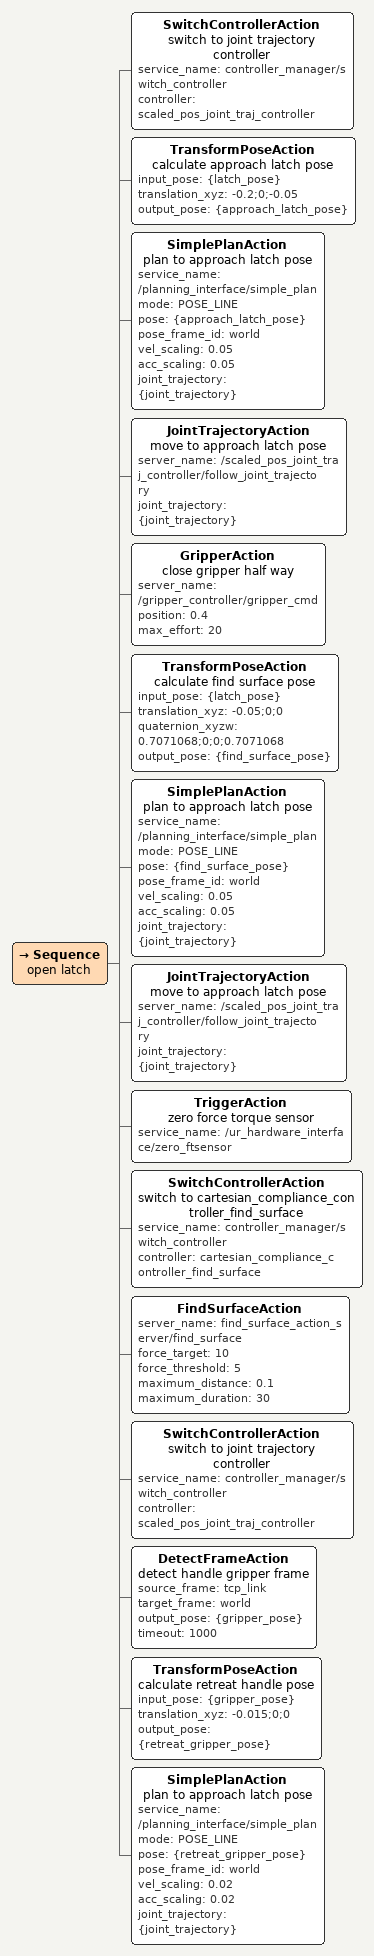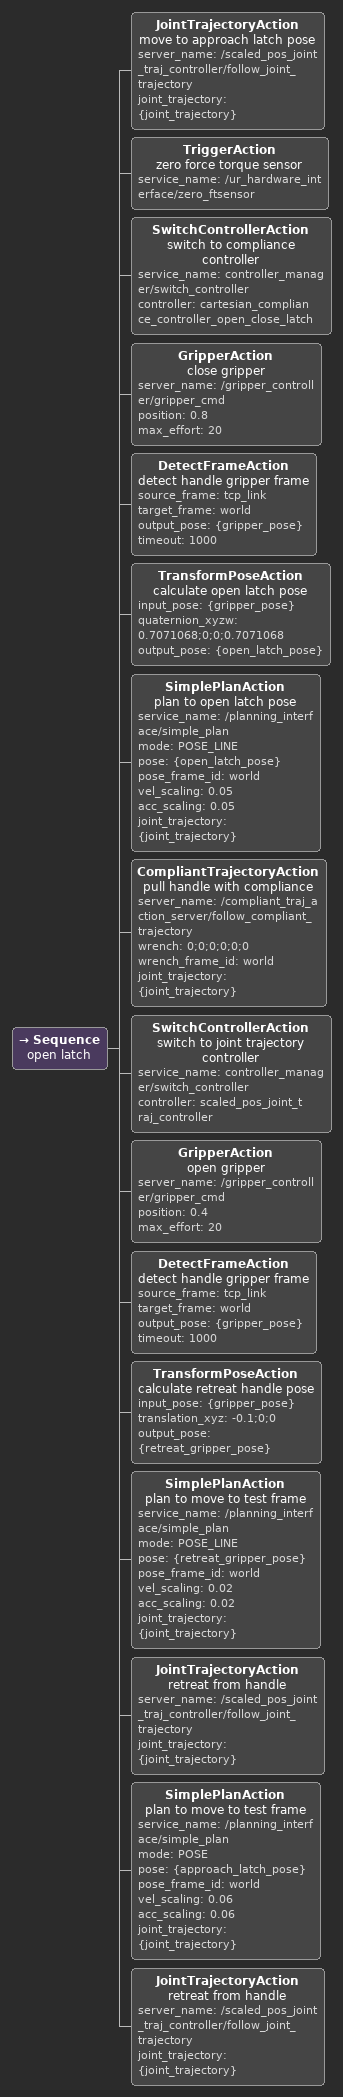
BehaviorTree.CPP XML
<Sequence name="open latch">

    <!-- position control -->
    <SwitchControllerAction name="switch to joint trajectory controller" service_name="controller_manager/switch_controller" controller="scaled_pos_joint_traj_controller"/>

    <!-- calculate pose to look at latch -->
    <TransformPoseAction name="calculate approach latch pose" input_pose="{latch_pose}" translation_xyz="-0.2;0;-0.05" output_pose="{approach_latch_pose}"/>

    <!-- plan in line to look at latch -->
    <SimplePlanAction name="plan to approach latch pose" service_name="/planning_interface/simple_plan" mode="POSE_LINE" pose="{approach_latch_pose}" pose_frame_id="world" vel_scaling="0.05" acc_scaling="0.05" joint_trajectory="{joint_trajectory}"/>

    <!-- move to look at latch -->
    <JointTrajectoryAction name="move to approach latch pose" server_name="/scaled_pos_joint_traj_controller/follow_joint_trajectory" joint_trajectory="{joint_trajectory}"/>

    <!-- detect whether or not -->

    <!-- close gripper half way -->
    <GripperAction name="close gripper half way" server_name="/gripper_controller/gripper_cmd" position="0.4" max_effort="20"/>

    <!-- calculate find surface -->
    <TransformPoseAction name="calculate find surface pose" input_pose="{latch_pose}" translation_xyz="-0.05;0;0" quaternion_xyzw="0.7071068;0;0;0.7071068" output_pose="{find_surface_pose}"/>

    <!-- plan to find surface pose -->
    <SimplePlanAction name="plan to approach latch pose" service_name="/planning_interface/simple_plan" mode="POSE_LINE" pose="{find_surface_pose}" pose_frame_id="world" vel_scaling="0.05" acc_scaling="0.05" joint_trajectory="{joint_trajectory}"/>

    <!-- move to look at latch -->
    <JointTrajectoryAction name="move to approach latch pose" server_name="/scaled_pos_joint_traj_controller/follow_joint_trajectory" joint_trajectory="{joint_trajectory}"/>

    <TriggerAction name="zero force torque sensor" service_name="/ur_hardware_interface/zero_ftsensor"/>

    <!-- switch to joint traj ctrl -->
    <SwitchControllerAction name="switch to cartesian_compliance_controller_find_surface" service_name="controller_manager/switch_controller" controller="cartesian_compliance_controller_find_surface"/>

    <FindSurfaceAction server_name="find_surface_action_server/find_surface" force_target="10" force_threshold="5" maximum_distance="0.1" maximum_duration="30"/>

    <SwitchControllerAction name="switch to joint trajectory controller" service_name="controller_manager/switch_controller" controller="scaled_pos_joint_traj_controller"/>

    <!-- save current pose -->
    <DetectFrameAction name="detect handle gripper frame" source_frame="tcp_link" target_frame="world" output_pose="{gripper_pose}" timeout="1000"/>
    <TransformPoseAction name="calculate retreat handle pose" input_pose="{gripper_pose}" translation_xyz="-0.015;0;0" output_pose="{retreat_gripper_pose}"/>

    <!-- plan to retract-->
    <SimplePlanAction name="plan to approach latch pose" service_name="/planning_interface/simple_plan" mode="POSE_LINE" pose="{retreat_gripper_pose}" pose_frame_id="world" vel_scaling="0.02" acc_scaling="0.02" joint_trajectory="{joint_trajectory}"/>

</Sequence>

<Sequence name="open latch">

    <!-- move to retract -->
    <JointTrajectoryAction name="move to approach latch pose" server_name="/scaled_pos_joint_traj_controller/follow_joint_trajectory" joint_trajectory="{joint_trajectory}"/>

    <TriggerAction name="zero force torque sensor" service_name="/ur_hardware_interface/zero_ftsensor"/>

    <!-- switch to compliance control-->
    <SwitchControllerAction name="switch to compliance controller" service_name="controller_manager/switch_controller" controller="cartesian_compliance_controller_open_close_latch"/>

    <!-- close gripper -->
    <GripperAction name="close gripper" server_name="/gripper_controller/gripper_cmd" position="0.8" max_effort="20"/>

    <DetectFrameAction name="detect handle gripper frame" source_frame="tcp_link" target_frame="world" output_pose="{gripper_pose}" timeout="1000"/>
    <TransformPoseAction name="calculate open latch pose" input_pose="{gripper_pose}" quaternion_xyzw="0.7071068;0;0;0.7071068" output_pose="{open_latch_pose}"/>

    <SimplePlanAction name="plan to open latch pose" service_name="/planning_interface/simple_plan" mode="POSE_LINE" pose="{open_latch_pose}" pose_frame_id="world" vel_scaling="0.05" acc_scaling="0.05" joint_trajectory="{joint_trajectory}"/>
    <CompliantTrajectoryAction name="pull handle with compliance" server_name="/compliant_traj_action_server/follow_compliant_trajectory" wrench="0;0;0;0;0;0" wrench_frame_id="world" joint_trajectory="{joint_trajectory}"/>

    <!-- switch back to joint traj ctrl -->
    <SwitchControllerAction name="switch to joint trajectory controller" service_name="controller_manager/switch_controller" controller="scaled_pos_joint_traj_controller"/>

    <!-- open gripper -->
    <GripperAction name="open gripper" server_name="/gripper_controller/gripper_cmd" position="0.4" max_effort="20"/>

    <!-- save current pose -->
    <DetectFrameAction name="detect handle gripper frame" source_frame="tcp_link" target_frame="world" output_pose="{gripper_pose}" timeout="1000"/>
    <TransformPoseAction name="calculate retreat handle pose" input_pose="{gripper_pose}" translation_xyz="-0.1;0;0" output_pose="{retreat_gripper_pose}"/>

    <!-- retreat from handle -->
    <SimplePlanAction name="plan to move to test frame" service_name="/planning_interface/simple_plan" mode="POSE_LINE" pose="{retreat_gripper_pose}" pose_frame_id="world" vel_scaling="0.02" acc_scaling="0.02" joint_trajectory="{joint_trajectory}"/>
    <JointTrajectoryAction name="retreat from handle" server_name="/scaled_pos_joint_traj_controller/follow_joint_trajectory" joint_trajectory="{joint_trajectory}"/>

    <SimplePlanAction name="plan to move to test frame" service_name="/planning_interface/simple_plan" mode="POSE" pose="{approach_latch_pose}" pose_frame_id="world" vel_scaling="0.06" acc_scaling="0.06" joint_trajectory="{joint_trajectory}"/>
    <JointTrajectoryAction name="retreat from handle" server_name="/scaled_pos_joint_traj_controller/follow_joint_trajectory" joint_trajectory="{joint_trajectory}"/>

</Sequence>
